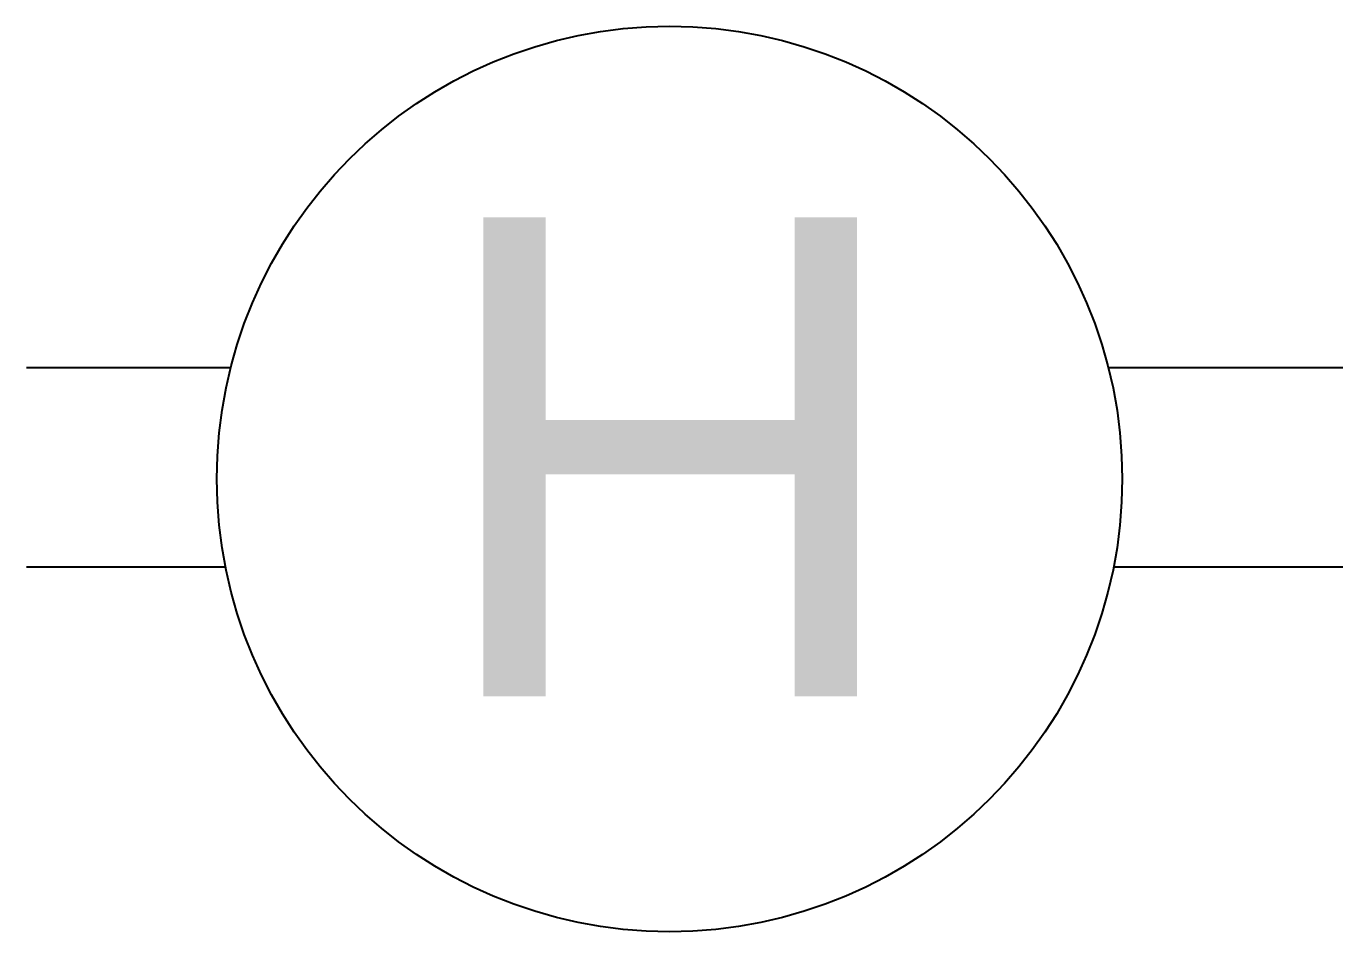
# Model space of a CAD drawing. Extents: x 134044 to 2458691, y -1196082 to 3409924.
# Drawn here: x 134492.89 to 134499.12, y 153314.59 to 153318.88 of the extents above; entities that cross this region are included whole.
import ezdxf

# ---------------------------------------------------------------- set-up
doc = ezdxf.new("R2010")
doc.units = 0
doc.layers.add('COLOUR_RED', color=20, linetype='CONTINUOUS')
doc.styles.get("Standard").update_dxf_attribs({"font": 'arial.ttf'})

msp = doc.modelspace()

# ---------------------------------------------------------------- linework, layer by layer
at = {"layer": 'COLOUR_RED', "color": 0, "linetype": 'BYBLOCK'}
for p, q in [((134492.8916, 153317.2602), (134493.8596, 153317.2602)), ((134498.0144, 153317.2602), (134499.1243, 153317.2602)), ((134492.8916, 153316.3164), (134493.8342, 153316.3164)), ((134498.0398, 153316.3164), (134499.1243, 153316.3164))]:
    msp.add_line(p, q, dxfattribs=at)
msp.add_circle((134495.937, 153316.7321), 2.1435, dxfattribs=at)

# ---------------------------------------------------------------- texts
msp.add_text('H', height=2.2677, dxfattribs=at).set_placement((134494.7956, 153315.7036))

doc.saveas('drawing.dxf')
